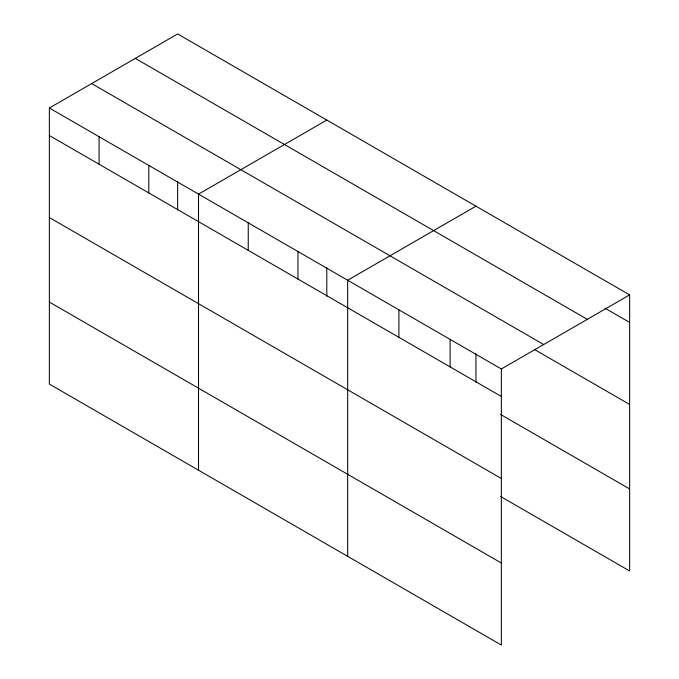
<?xml version="1.0" encoding="UTF-8"?>
<svg xmlns="http://www.w3.org/2000/svg" width="679" height="679" viewBox="0 0 679 679"><rect width="100%" height="100%" fill="white"/><g stroke="black" fill="none" stroke-linecap="round" stroke-linejoin="round"><path stroke-width="1.02" d="M49.363 108.012L501.348 368.969L501.348 645.05L49.363 384.093L49.363 108.012L177.652 33.95L629.637 294.907L629.637 570.988L500.661 496.519M326.803 120.064L198.523 194.126L198.523 470.207M475.962 206.178L347.673 280.24L347.673 556.33M501.348 368.969L629.637 294.907M604.938 308.156L629.637 322.415M135.316 58.394L587.301 319.342M91.699 83.576L543.684 344.525M534.5 349.524L629.637 404.446M49.363 135.528L501.348 396.477M500.661 414.496L629.637 488.956M49.363 217.552L501.348 478.508M49.363 302.07L501.348 563.018M475.962 353.751L475.962 382.277M450.126 339.39L450.126 366.906M398.904 309.819L398.904 337.327M326.803 267.636L326.803 296.163M297.954 251.536L297.954 279.052M248.242 222.831L248.242 250.347M177.652 181.522L177.652 210.049M148.803 165.421L148.803 192.938M99.083 136.717L99.083 164.233"/></g></svg>
